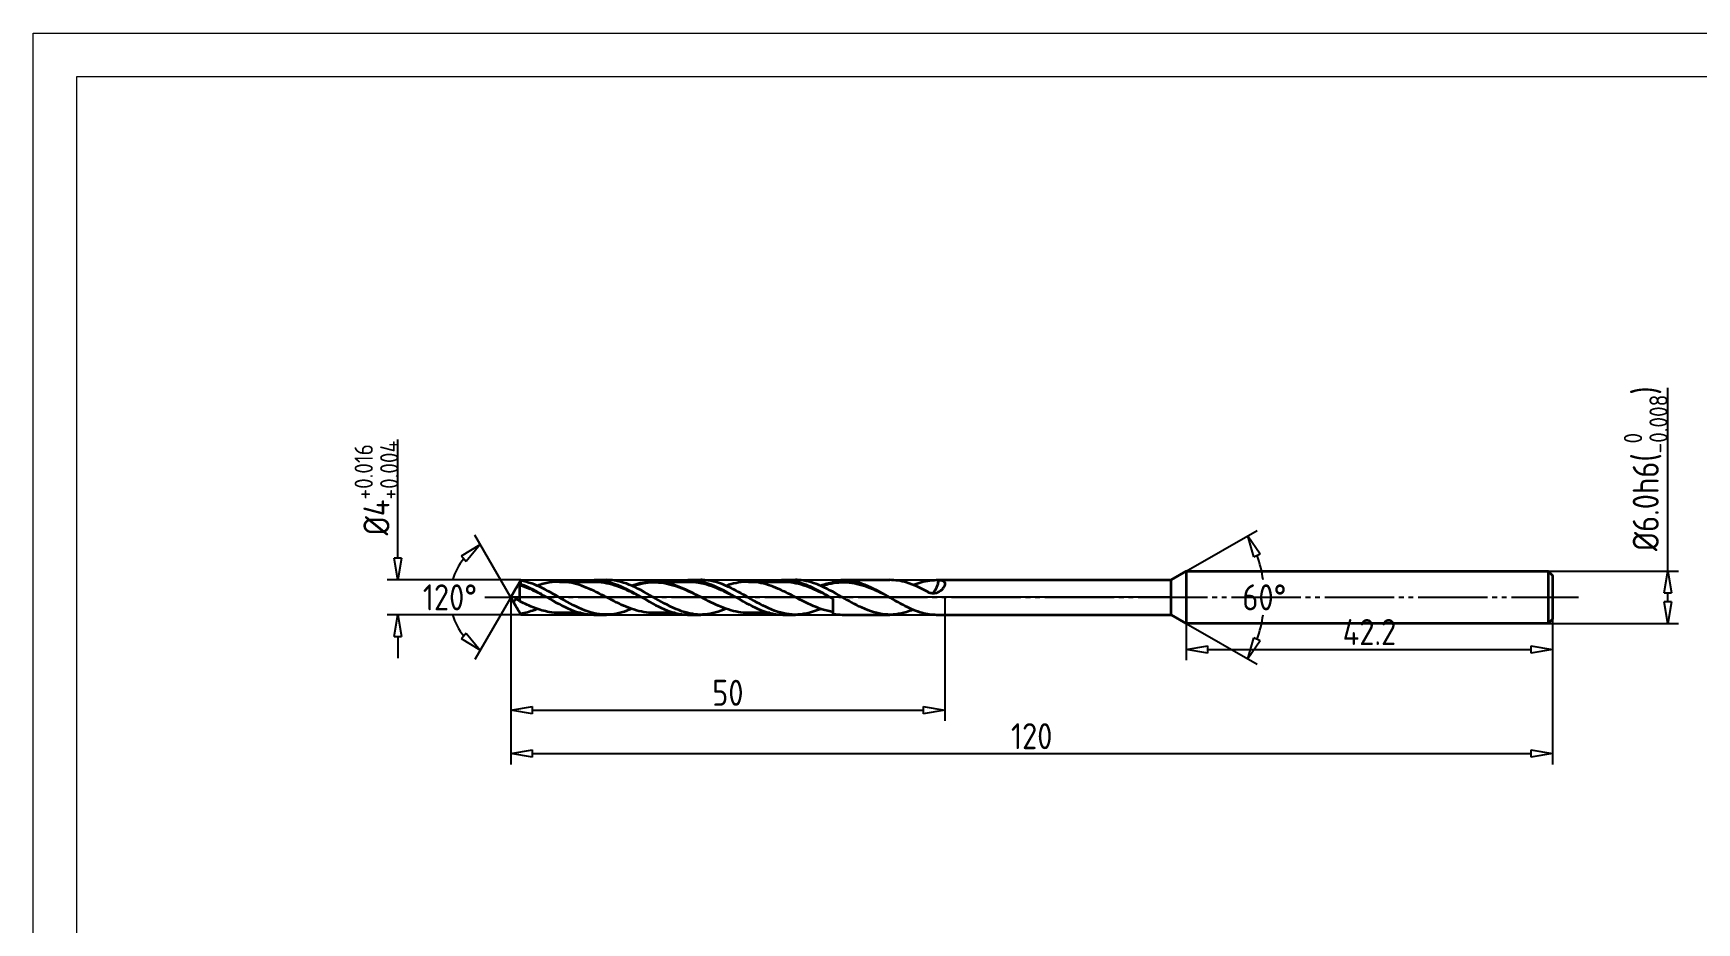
# Model space of a CAD drawing. Header units: millimetres. Extents: x 2845 to 3142, y 1234 to 1444.
# Drawn here: x 2850.5 to 3042.1, y 1336.6 to 1439.1 of the extents above; entities that cross this region are included whole.
import ezdxf
from ezdxf.enums import TextEntityAlignment as Align

# ---------------------------------------------------------------- set-up
doc = ezdxf.new("R2010")
doc.units = ezdxf.units.MM
doc.linetypes.add('JIS_09_08', pattern=[10.75, 8, -0.55, 0.55, -0.55, 0.55, -0.55])
for name, color, linetype in [('中心线', 2, 'JIS_09_08'), ('图框', 7, 'Continuous'), ('标注', 3, 'Continuous')]:
    doc.layers.add(name, color=color, linetype=linetype)
doc.layers.add('轮廓', color=4, linetype='Continuous', lineweight=35)
doc.styles.add('工程字', font='gbenor.shx', dxfattribs={"bigfont": 'gbcbig.shx'})
doc.styles.add('样式 1', font='simsunb.ttf')
doc.dimstyles.new('ZQH', dxfattribs={"dimtxt": 3, "dimasz": 2.5, "dimexe": 1.25, "dimexo": 0, "dimgap": 0.5, "dimtad": 1, "dimdec": 3, "dimdsep": 46, "dimtxsty": '工程字', "dimblk": 'CLOSEDBLANK', "dimcen": -0.8, "dimclrd": 3, "dimclre": 3, "dimclrt": 3, "dimadec": 1, "dimazin": 2, "dimtfac": 1, "dimtdec": 3, "dimtofl": 0, "dimtmove": 0, "dimatfit": 3, "dimldrblk": 'CLOSEDBLANK', "dimfxl": 1, "dimtolj": 1, "dimtzin": 0, "dimarcsym": 0})
doc.dimstyles.new('ZQV', dxfattribs={"dimtxt": 3, "dimasz": 2.5, "dimexe": 1.25, "dimexo": 0, "dimgap": 0.5, "dimtad": 1, "dimtih": 1, "dimtoh": 1, "dimdec": 3, "dimdsep": 46, "dimtxsty": '工程字', "dimblk": 'CLOSEDBLANK', "dimcen": -0.8, "dimclrd": 3, "dimclre": 3, "dimclrt": 3, "dimadec": 1, "dimazin": 2, "dimtfac": 1, "dimtdec": 3, "dimtofl": 0, "dimtmove": 0, "dimatfit": 3, "dimldrblk": 'CLOSEDBLANK', "dimfxl": 1, "dimtolj": 1, "dimtzin": 0, "dimarcsym": 0})

# ---------------------------------------------------------------- blocks, each defined once
blk = doc.blocks.new('TYFrame')
at = {"layer": '图框', "lineweight": 9}
for p, q in [((5, 5), (5, 205)), ((5, 205), (292, 205)), ((10, 10), (10, 200)), ((10, 200), (287, 200))]:
    blk.add_line(p, q, dxfattribs=at)
at = {"layer": '图框', "style": '样式 1', "flags": 1}
for tag, height, p in [('被加工材料', 1.2, (258.35, 62.06)), ('工件类型', 1.2, (258.35, 58.88)), ('刀具材料', 1.2, (258.35, 55.95)), ('冷却', 1.2, (258.35, 52.93)), ('涂层', 1.2, (258.35, 49.72)), ('孔公差', 1.2, (258.35, 46.73)), ('通孔', 1.2, (258.35, 43.61)), ('设计', 1.73, (215.5, 38.5)), ('刀具名称', 1.73, (264.42, 38.5)), ('设计日期', 1.73, (215.5, 30)), ('刀具编号', 1.73, (264.42, 30)), ('客户名称', 1.73, (264.42, 23.5)), ('审核', 1.73, (215.5, 21.8)), ('客户编号', 1.73, (264.42, 20)), ('审核日期', 1.73, (215.5, 14)), ('图号', 1.73, (264.42, 14, 30))]:
    blk.add_attdef(tag, text='', height=height, dxfattribs=at).set_placement(p, align=Align.MIDDLE_CENTER)
blk = doc.blocks.new('_ClosedBlank')
at = {"color": 0, "linetype": 'ByBlock', "lineweight": -2}
for p, q in [((-1, 0.167), (0, 0)), ((-1, 0.167), (-1, -0.167)), ((0, 0), (-1, -0.167))]:
    blk.add_line(p, q, dxfattribs=at)
blk = doc.blocks.new('*D7')
at = {"layer": 'Defpoints', "color": 0, "transparency": 16777216}
for p in [(2983.3, 1374.08), (3025.5, 1374.08), (3025.5, 1368.08)]:
    blk.add_point(p, dxfattribs=at)
at = {"layer": '标注', "color": 3, "lineweight": -2, "transparency": 16777216}
for p, q in [((2983.3, 1374.08), (2983.3, 1366.83)), ((3025.5, 1374.08), (3025.5, 1366.83)), ((2985.8, 1368.08), (3023, 1368.08))]:
    blk.add_line(p, q, dxfattribs=at)
at = {"layer": '标注', "color": 3, "lineweight": -2, "transparency": 16777216, "xscale": 2.5, "yscale": 2.5, "zscale": 2.5, "rotation": 180}
blk.add_blockref('_ClosedBlank', (2983.3, 1368.08), dxfattribs=at)
at = {"layer": '标注', "color": 3, "lineweight": -2, "transparency": 16777216, "xscale": 2.5, "yscale": 2.5, "zscale": 2.5}
blk.add_blockref('_ClosedBlank', (3025.5, 1368.08), dxfattribs=at)
at = {"layer": '标注', "color": 3, "transparency": 16777216, "insert": (3004.4, 1370.08), "char_height": 3, "attachment_point": 5, "style": '工程字'}
blk.add_mtext('\\A1;42.2', dxfattribs=at)
blk = doc.blocks.new('*D8')
at = {"layer": 'Defpoints', "color": 0, "transparency": 16777216}
for p in [(3023.77, 1377.08), (3038.77, 1377.08), (3023.77, 1371.08)]:
    blk.add_point(p, dxfattribs=at)
at = {"layer": '标注', "color": 3, "lineweight": -2, "transparency": 16777216}
for p, q in [((3038.77, 1377.08), (3038.77, 1398.22)), ((3023.77, 1377.08), (3040.02, 1377.08)), ((3038.77, 1373.58), (3038.77, 1374.58)), ((3023.77, 1371.08), (3040.02, 1371.08))]:
    blk.add_line(p, q, dxfattribs=at)
at = {"layer": '标注', "color": 3, "lineweight": -2, "transparency": 16777216, "xscale": 2.5, "yscale": 2.5, "zscale": 2.5}
for p, rotation in [((3038.77, 1377.08), 90), ((3038.77, 1371.08), 270)]:
    blk.add_blockref('_ClosedBlank', p, dxfattribs=dict(at, rotation=rotation))
at = {"layer": '标注', "color": 3, "transparency": 16777216, "insert": (3036.23, 1388.9), "char_height": 3, "attachment_point": 5, "rotation": 90, "style": '工程字'}
blk.add_mtext('\\A1;%%C6.0h6({\\H0.7x;\\S 0^ -0.008;})', dxfattribs=at)
blk = doc.blocks.new('*D9')
at = {"layer": 'Defpoints', "color": 0, "transparency": 16777216}
for p in [(2981.57, 1376.08), (2983.3, 1377.08), (2981.57, 1372.08), (2983.3, 1371.08), (2992.08, 1371.62)]:
    blk.add_point(p, dxfattribs=at)
at = {"layer": '标注', "color": 3, "lineweight": -2, "transparency": 16777216}
for p, q in [((2983.3, 1377.08), (2991.48, 1381.8)), ((2983.3, 1371.08), (2991.48, 1366.36))]:
    blk.add_line(p, q, dxfattribs=at)
for start, end in [(8.099, 19.8969), (340.1031, 351.901)]:
    blk.add_arc((2978.1, 1374.08), 14.2, start, end, dxfattribs=at)
at = {"layer": '标注', "color": 3, "lineweight": -2, "transparency": 16777216, "xscale": 2.5, "yscale": 2.5, "zscale": 2.5}
for p, rotation in [((2990.4, 1381.18), 114.9484484833539), ((2990.4, 1366.98), 245.0515515166461)]:
    blk.add_blockref('_ClosedBlank', p, dxfattribs=dict(at, rotation=rotation))
at = {"layer": '标注', "color": 3, "transparency": 16777216, "insert": (2992.3, 1374.08), "char_height": 3, "attachment_point": 5, "style": '工程字'}
blk.add_mtext('\\A1;60°', dxfattribs=at)
blk = doc.blocks.new('*D10')
at = {"layer": 'Defpoints', "color": 0, "transparency": 16777216}
for p in [(2905.5, 1374.08), (2955.5, 1374.08), (2955.5, 1361.08)]:
    blk.add_point(p, dxfattribs=at)
at = {"layer": '标注', "color": 3, "lineweight": -2, "transparency": 16777216}
for p, q in [((2905.5, 1374.08), (2905.5, 1359.83)), ((2955.5, 1374.08), (2955.5, 1359.83)), ((2908, 1361.08), (2953, 1361.08))]:
    blk.add_line(p, q, dxfattribs=at)
at = {"layer": '标注', "color": 3, "lineweight": -2, "transparency": 16777216, "xscale": 2.5, "yscale": 2.5, "zscale": 2.5, "rotation": 180}
blk.add_blockref('_ClosedBlank', (2905.5, 1361.08), dxfattribs=at)
at = {"layer": '标注', "color": 3, "lineweight": -2, "transparency": 16777216, "xscale": 2.5, "yscale": 2.5, "zscale": 2.5}
blk.add_blockref('_ClosedBlank', (2955.5, 1361.08), dxfattribs=at)
at = {"layer": '标注', "color": 3, "transparency": 16777216, "insert": (2930.5, 1363.08), "char_height": 3, "attachment_point": 5, "style": '工程字'}
blk.add_mtext('\\A1;50', dxfattribs=at)
blk = doc.blocks.new('*D11')
at = {"layer": 'Defpoints', "color": 0, "transparency": 16777216}
for p in [(2905.5, 1374.08), (3025.5, 1374.08), (3025.5, 1356.08)]:
    blk.add_point(p, dxfattribs=at)
at = {"layer": '标注', "color": 3, "lineweight": -2, "transparency": 16777216}
for p, q in [((2905.5, 1374.08), (2905.5, 1354.83)), ((3025.5, 1374.08), (3025.5, 1354.83)), ((2908, 1356.08), (3023, 1356.08))]:
    blk.add_line(p, q, dxfattribs=at)
at = {"layer": '标注', "color": 3, "lineweight": -2, "transparency": 16777216, "xscale": 2.5, "yscale": 2.5, "zscale": 2.5, "rotation": 180}
blk.add_blockref('_ClosedBlank', (2905.5, 1356.08), dxfattribs=at)
at = {"layer": '标注', "color": 3, "lineweight": -2, "transparency": 16777216, "xscale": 2.5, "yscale": 2.5, "zscale": 2.5}
blk.add_blockref('_ClosedBlank', (3025.5, 1356.08), dxfattribs=at)
at = {"layer": '标注', "color": 3, "transparency": 16777216, "insert": (2965.5, 1358.08), "char_height": 3, "attachment_point": 5, "style": '工程字'}
blk.add_mtext('\\A1;120', dxfattribs=at)
blk = doc.blocks.new('*D12')
at = {"layer": 'Defpoints', "color": 0, "transparency": 16777216}
for p in [(2906.65, 1376.08), (2892.5, 1372.08), (2906.65, 1372.08)]:
    blk.add_point(p, dxfattribs=at)
at = {"layer": '标注', "color": 3, "lineweight": -2, "transparency": 16777216}
for p, q in [((2892.5, 1378.58), (2892.5, 1392.26)), ((2906.65, 1376.08), (2891.25, 1376.08)), ((2906.65, 1372.08), (2891.25, 1372.08)), ((2892.5, 1369.58), (2892.5, 1367.08))]:
    blk.add_line(p, q, dxfattribs=at)
at = {"layer": '标注', "color": 3, "lineweight": -2, "transparency": 16777216, "xscale": 2.5, "yscale": 2.5, "zscale": 2.5}
for p, rotation in [((2892.5, 1376.08), 270), ((2892.5, 1372.08), 90)]:
    blk.add_blockref('_ClosedBlank', p, dxfattribs=dict(at, rotation=rotation))
at = {"layer": '标注', "color": 3, "transparency": 16777216, "insert": (2890.03, 1386.67), "char_height": 3, "attachment_point": 5, "rotation": 90, "style": '工程字'}
blk.add_mtext('\\A1;%%C4{\\H0.7x;\\S+0.016^ +0.004;}', dxfattribs=at)
blk = doc.blocks.new('*D13')
at = {"layer": 'Defpoints', "color": 0, "transparency": 16777216}
for p in [(2898.91, 1376.48), (2905.5, 1374.08), (2905.5, 1374.08), (2905.51, 1374.1), (2905.51, 1374.06)]:
    blk.add_point(p, dxfattribs=at)
at = {"layer": '标注', "color": 3, "lineweight": -2, "transparency": 16777216}
for q in [(2901.37, 1381.23), (2901.37, 1366.93)]:
    blk.add_line((2905.5, 1374.08), q, dxfattribs=at)
for start, end in [(140.554, 163.4141), (196.5859, 219.446)]:
    blk.add_arc((2905.5, 1374.08), 7.01, start, end, dxfattribs=at)
at = {"layer": '标注', "color": 3, "lineweight": -2, "transparency": 16777216, "xscale": 2.5, "yscale": 2.5, "zscale": 2.5}
for p, rotation in [((2901.99, 1380.15), 40.27702422499649), ((2901.99, 1368.01), 319.7229757750035)]:
    blk.add_blockref('_ClosedBlank', p, dxfattribs=dict(at, rotation=rotation))
at = {"layer": '标注', "color": 3, "transparency": 16777216, "insert": (2898.49, 1374.08), "char_height": 3, "attachment_point": 5, "style": '工程字'}
blk.add_mtext('\\A1;120°', dxfattribs=at)

msp = doc.modelspace()

# ---------------------------------------------------------------- linework, layer by layer
at = {"color": 2}
msp.add_lwpolyline([(2905.4977, 1374.0817), (2906.6524, 1376.0817), (2981.5656, 1376.0817), (2981.5656, 1374.0817)], close=True, dxfattribs=at)
at = {"color": 2, "extrusion": (0, -1.22465e-16, -1)}
msp.add_lwpolyline([(-2905.4977, 1374.0817), (-2906.6524, 1372.0817), (-2981.5656, 1372.0817), (-2981.5656, 1374.0817)], close=True, dxfattribs=at)
at = {"layer": '中心线'}
msp.add_line((2902.4977, 1374.0817), (3028.4977, 1374.0817), dxfattribs=at)
at = {"layer": '轮廓', "lineweight": 35}
for p, q in [((2906.6524, 1375.6149), (2906.6524, 1375.9951)), ((2911.1041, 1375.8817), (2915.1199, 1375.8817)), ((2915.1199, 1376.0817), (2916.5121, 1376.0817)), ((2921.9869, 1375.8817), (2926.0027, 1375.8817)), ((2926.0027, 1376.0817), (2927.3949, 1376.0817)), ((2932.8698, 1375.8817), (2936.8855, 1375.8817)), ((2936.8855, 1376.0817), (2938.2777, 1376.0817)), ((2943.6697, 1376.0817), (2949.1605, 1376.0817)), ((2954.5525, 1376.0817), (2981.5656, 1376.0817)), ((2981.5656, 1372.0817), (2981.5656, 1376.0817)), ((2905.4977, 1374.0817), (2906.052, 1375.0418)), ((2905.4977, 1374.0817), (2906.052, 1373.1215)), ((2942.6524, 1372.1673), (2942.6524, 1373.894)), ((2913.5575, 1372.2817), (2911.1041, 1372.2817)), ((2915.1199, 1372.0817), (2916.5121, 1372.0817)), ((2924.4403, 1372.2817), (2921.9869, 1372.2817)), ((2926.0027, 1372.0817), (2927.3949, 1372.0817)), ((2935.3231, 1372.2817), (2932.8698, 1372.2817)), ((2936.8855, 1372.0817), (2938.2777, 1372.0817)), ((2943.6697, 1372.0817), (2949.1605, 1372.0817)), ((2954.5525, 1372.0817), (2981.5656, 1372.0817))]:
    msp.add_line(p, q, dxfattribs=at)
at = {"layer": '轮廓'}
for p, q in [((2983.2977, 1377.0817), (2983.2977, 1371.0817)), ((3024.9977, 1377.0817), (3024.9977, 1371.0817))]:
    msp.add_line(p, q, dxfattribs=at)
msp.add_lwpolyline([(2981.5656, 1372.0817), (2981.5656, 1376.0817), (2983.2977, 1377.0817), (3024.9977, 1377.0817), (3025.4977, 1376.5817), (3025.4977, 1371.5817), (3024.9977, 1371.0817), (2983.2977, 1371.0817), (2981.5656, 1372.0817)], dxfattribs=at)
at = {"layer": '轮廓', "lineweight": 35}
for points, knots in [([(2906.6524, 1375.9951), (2906.5697, 1375.8593), (2906.4863, 1375.7279), (2906.2918, 1375.4257), (2906.1813, 1375.2576), (2906.0821, 1375.0932), (2906.0671, 1375.0681), (2906.0519, 1375.0418)], [1.01370037, 1.01370037, 1.01370037, 1.01370037, 1.50307986, 1.50307986, 2.21193763, 2.21193763, 2.33025362, 2.33025362, 2.33025362, 2.33025362]), ([(2919.4299, 1372.7502), (2918.6357, 1372.4081), (2917.8611, 1372.1796), (2916.1501, 1372.0238), (2915.2732, 1372.1488), (2913.4521, 1372.7601), (2912.5752, 1373.2224), (2910.8203, 1374.2207), (2910.0029, 1374.7153), (2908.3141, 1375.5455), (2907.4967, 1375.8532), (2906.6524, 1375.9951)], [39.82032511, 39.82032511, 39.82032511, 39.82032511, 42.59336634, 42.59336634, 45.7475241, 45.7475241, 48.90168186, 48.90168186, 51.82675582, 51.82675582, 54.75171893, 54.75171893, 54.75171893, 54.75171893]), ([(2921.987, 1372.2817), (2921.7946, 1372.2817), (2921.6016, 1372.29), (2920.6358, 1372.3736), (2919.885, 1372.5705), (2918.3421, 1373.1619), (2917.5913, 1373.5397), (2916.0484, 1374.3389), (2915.2976, 1374.7379), (2913.7547, 1375.4072), (2913.004, 1375.6587), (2911.461, 1375.9153), (2910.7103, 1375.9131), (2909.472, 1375.7007), (2909.0112, 1375.5754), (2908.5471, 1375.4131)], [23.51608505, 23.51608505, 23.51608505, 23.51608505, 24.17308954, 24.17308954, 26.78131611, 26.78131611, 29.38954268, 29.38954268, 31.99776925, 31.99776925, 34.60599581, 34.60599581, 37.21422238, 37.21422238, 38.79237968, 38.79237968, 38.79237968, 38.79237968]), ([(2913.5574, 1375.8816), (2913.951, 1375.9807), (2914.3453, 1376.0451), (2915.6567, 1376.1266), (2916.5337, 1375.9749), (2918.3547, 1375.3212), (2919.2316, 1374.8449), (2921.0527, 1373.8012), (2921.9296, 1373.2748), (2923.7507, 1372.4428), (2924.6276, 1372.1699), (2925.6938, 1372.0876), (2925.8486, 1372.0817), (2926.0027, 1372.0817)], [8.07386824, 8.07386824, 8.07386824, 8.07386824, 9.46247303, 9.46247303, 12.6166307, 12.6166307, 15.77078838, 15.77078838, 18.92494606, 18.92494606, 22.07910373, 22.07910373, 22.61857897, 22.61857897, 22.61857897, 22.61857897]), ([(2915.1199, 1375.8808), (2915.3988, 1375.8811), (2915.6776, 1375.8641), (2915.9565, 1375.8294), (2916.7415, 1375.7319), (2917.5265, 1375.4951), (2918.3115, 1375.1702), (2919.0614, 1374.8599), (2919.8113, 1374.4712), (2920.5613, 1374.0817)], [2.73302363, 2.73302363, 2.73302363, 2.73302363, 2.97455292, 2.97455292, 2.97455292, 3.65435577, 3.65435577, 3.65435577, 4.30381995, 4.30381995, 4.30381995, 4.30381995]), ([(2930.3127, 1372.7502), (2929.4866, 1372.3944), (2928.6835, 1372.1623), (2927.081, 1372.0404), (2926.3303, 1372.1309), (2924.6483, 1372.6218), (2923.7714, 1373.056), (2921.9503, 1374.0715), (2921.0734, 1374.613), (2919.2524, 1375.527), (2918.3754, 1375.8637), (2917.1441, 1376.0568), (2916.8275, 1376.0817), (2916.5121, 1376.0817)], [27.09798718, 27.09798718, 27.09798718, 27.09798718, 29.97673531, 29.97673531, 32.64920515, 32.64920515, 35.80336291, 35.80336291, 38.95752067, 38.95752067, 42.11167843, 42.11167843, 43.22301945, 43.22301945, 43.22301945, 43.22301945]), ([(2932.8698, 1372.2817), (2932.1004, 1372.2817), (2931.3515, 1372.4149), (2929.8105, 1372.906), (2929.0598, 1373.2508), (2927.5168, 1374.028), (2926.7661, 1374.4385), (2925.2231, 1375.1726), (2924.4724, 1375.4754), (2922.9295, 1375.8561), (2922.1787, 1375.9233), (2920.7416, 1375.7989), (2920.0913, 1375.6444), (2919.4299, 1375.4131)], [11.1386505, 11.1386505, 11.1386505, 11.1386505, 13.74018328, 13.74018328, 16.34840984, 16.34840984, 18.95663641, 18.95663641, 21.56486298, 21.56486298, 24.17308954, 24.17308954, 26.42360106, 26.42360106, 26.42360106, 26.42360106]), ([(2919.4914, 1375.3857), (2919.9102, 1375.5253), (2920.3291, 1375.6369), (2920.748, 1375.7115), (2921.5393, 1375.8524), (2922.3307, 1375.8606), (2923.122, 1375.734), (2923.9133, 1375.6075), (2924.7047, 1375.3473), (2925.496, 1375.0104), (2925.991, 1374.7998), (2926.4859, 1374.56), (2926.9809, 1374.3134)], [4.09843355, 4.09843355, 4.09843355, 4.09843355, 4.4611869, 4.4611869, 4.4611869, 5.14650786, 5.14650786, 5.14650786, 5.83182882, 5.83182882, 5.83182882, 6.260459, 6.260459, 6.260459, 6.260459]), ([(2924.4402, 1375.8816), (2924.8037, 1375.9731), (2925.1681, 1376.0351), (2926.4486, 1376.134), (2927.3255, 1375.9961), (2929.1466, 1375.3643), (2930.0235, 1374.8951), (2931.8446, 1373.8551), (2932.7215, 1373.3251), (2934.5426, 1372.4765), (2935.4195, 1372.1913), (2936.5164, 1372.0901), (2936.7014, 1372.0817), (2936.8855, 1372.0817)], [20.79739198, 20.79739198, 20.79739198, 20.79739198, 22.07910373, 22.07910373, 25.23326141, 25.23326141, 28.38741908, 28.38741908, 31.54157676, 31.54157676, 34.69573443, 34.69573443, 35.34138375, 35.34138375, 35.34138375, 35.34138375]), ([(2926.0027, 1375.8811), (2926.5788, 1375.8804), (2927.1549, 1375.8055), (2927.7311, 1375.6622), (2928.5161, 1375.467), (2929.301, 1375.1463), (2930.086, 1374.7694), (2930.5387, 1374.552), (2930.9914, 1374.3168), (2931.4441, 1374.0816)], [5.87461633, 5.87461633, 5.87461633, 5.87461633, 6.37356715, 6.37356715, 6.37356715, 7.05336999, 7.05336999, 7.05336999, 7.44541265, 7.44541265, 7.44541265, 7.44541265]), ([(2941.1955, 1372.7502), (2941.1099, 1372.7133), (2941.0241, 1372.6776), (2940.0276, 1372.2779), (2939.1507, 1372.0761), (2937.3296, 1372.0875), (2936.4527, 1372.3002), (2934.6316, 1373.0468), (2933.7547, 1373.5514), (2932.0727, 1374.5225), (2931.322, 1374.9557), (2929.64, 1375.723), (2928.763, 1375.995), (2927.6991, 1376.0759), (2927.5467, 1376.0817), (2927.3948, 1376.0817)], [14.38956324, 14.38956324, 14.38956324, 14.38956324, 14.68763444, 14.68763444, 17.8417922, 17.8417922, 20.99594996, 20.99594996, 24.15010772, 24.15010772, 26.82257756, 26.82257756, 29.97673531, 29.97673531, 30.50814546, 30.50814546, 30.50814546, 30.50814546]), ([(2942.6524, 1372.3717), (2941.7775, 1372.5136), (2940.9326, 1372.8141), (2939.1829, 1373.6101), (2938.3379, 1374.0769), (2936.6916, 1374.9069), (2935.9409, 1375.2524), (2934.3979, 1375.7464), (2933.6472, 1375.881), (2932.1042, 1375.8823), (2931.3535, 1375.7491), (2930.492, 1375.4745), (2930.4022, 1375.4445), (2930.3127, 1375.4131)], [0, 0, 0, 0, 2.95775179, 2.95775179, 5.91550357, 5.91550357, 8.52373014, 8.52373014, 11.13195671, 11.13195671, 13.74018328, 13.74018328, 14.04454305, 14.04454305, 14.04454305, 14.04454305]), ([(2935.323, 1375.8816), (2935.6564, 1375.9655), (2935.9908, 1376.0247), (2937.2405, 1376.1399), (2938.1174, 1376.016), (2939.6355, 1375.5078), (2940.2327, 1375.2328), (2941.4477, 1374.595), (2942.0449, 1374.2432), (2942.6524, 1373.894)], [33.52086556, 33.52086556, 33.52086556, 33.52086556, 34.69573443, 34.69573443, 37.84989211, 37.84989211, 39.9542997, 39.9542997, 42.05870729, 42.05870729, 42.05870729, 42.05870729]), ([(2936.8855, 1375.8815), (2936.9739, 1375.8816), (2937.0623, 1375.8799), (2937.1507, 1375.8764), (2937.9357, 1375.8452), (2938.7207, 1375.6708), (2939.5056, 1375.3909), (2940.2906, 1375.1109), (2941.0756, 1374.7274), (2941.8605, 1374.3232), (2942.016, 1374.2432), (2942.1714, 1374.1624), (2942.3269, 1374.0817)], [9.01620893, 9.01620893, 9.01620893, 9.01620893, 9.09277853, 9.09277853, 9.09277853, 9.77258137, 9.77258137, 9.77258137, 10.45238422, 10.45238422, 10.45238422, 10.58700526, 10.58700526, 10.58700526, 10.58700526]), ([(2951.8565, 1372.6574), (2951.5971, 1372.5522), (2951.3367, 1372.4587), (2950.2501, 1372.1295), (2949.4515, 1372.0324), (2947.7172, 1372.1858), (2946.8403, 1372.468), (2945.1583, 1373.248), (2944.4076, 1373.6843), (2942.7256, 1374.6551), (2941.8486, 1375.1551), (2940.1666, 1375.8297), (2939.4159, 1376.0234), (2938.5216, 1376.078), (2938.3994, 1376.0817), (2938.2777, 1376.0817)], [1.94259507, 1.94259507, 1.94259507, 1.94259507, 2.85342454, 2.85342454, 5.70684909, 5.70684909, 8.86100685, 8.86100685, 11.53347669, 11.53347669, 14.68763444, 14.68763444, 17.36010428, 17.36010428, 17.78552884, 17.78552884, 17.78552884, 17.78552884]), ([(2941.257, 1375.3859), (2941.5427, 1375.4813), (2941.8285, 1375.5636), (2942.1142, 1375.6297), (2942.9055, 1375.8125), (2943.6969, 1375.869), (2944.4882, 1375.7868), (2945.2796, 1375.7045), (2946.0709, 1375.4841), (2946.8622, 1375.1739), (2947.3947, 1374.9652), (2947.9271, 1374.7168), (2948.4596, 1374.4554)], [10.38161885, 10.38161885, 10.38161885, 10.38161885, 10.62907556, 10.62907556, 10.62907556, 11.31439653, 11.31439653, 11.31439653, 11.99971749, 11.99971749, 11.99971749, 12.46082084, 12.46082084, 12.46082084, 12.46082084]), ([(2942.6524, 1375.996), (2942.8378, 1376.027), (2943.0239, 1376.0499), (2943.3649, 1376.0759), (2943.5176, 1376.0817), (2943.6697, 1376.0817)], [42.06435072, 42.06435072, 42.06435072, 42.06435072, 42.71314486, 42.71314486, 43.24562459, 43.24562459, 43.24562459, 43.24562459]), ([(2942.6524, 1375.996), (2942.6524, 1375.952), (2942.6524, 1375.9081), (2942.6524, 1375.84), (2942.6524, 1375.8158), (2942.6524, 1375.7916)], [-0.266359507, -0.266359507, -0.266359507, -0.266359507, -0.134334715, -0.134334715, -0.060939874, -0.060939874, -0.060939874, -0.060939874]), ([(2943.6697, 1376.0817), (2944.4187, 1376.0817), (2945.1523, 1375.9413), (2946.8197, 1375.3614), (2947.6966, 1374.8918), (2949.3786, 1373.9309), (2950.1293, 1373.481), (2951.5564, 1372.7646), (2952.1992, 1372.4952), (2953.4248, 1372.1622), (2953.9851, 1372.0817), (2954.5525, 1372.0817)], [43.24562459, 43.24562459, 43.24562459, 43.24562459, 45.86730261, 45.86730261, 49.02146037, 49.02146037, 51.69393021, 51.69393021, 53.96511577, 53.96511577, 55.9395943, 55.9395943, 55.9395943, 55.9395943]), ([(2953.5198, 1374.6963), (2952.6961, 1375.1488), (2951.8975, 1375.5348), (2950.4286, 1375.9797), (2949.7989, 1376.0816), (2949.1605, 1376.0817)], [0, 0, 0, 0, 2.85342454, 2.85342454, 5.08818154, 5.08818154, 5.08818154, 5.08818154]), ([(2951.8565, 1375.5059), (2952.1551, 1375.6269), (2952.454, 1375.7322), (2953.4451, 1376.0159), (2954.1196, 1376.1056), (2954.8089, 1376.0762)], [52.64727513, 52.64727513, 52.64727513, 52.64727513, 53.69268172, 53.69268172, 56.08061422, 56.08061422, 56.08061422, 56.08061422]), ([(2954.8089, 1376.0762), (2954.8938, 1376.0726), (2954.9721, 1376.0664), (2955.0929, 1376.0492), (2955.1459, 1376.0388), (2955.2417, 1376.0106), (2955.2844, 1375.9927), (2955.3739, 1375.9416), (2955.4211, 1375.8982), (2955.4829, 1375.7888), (2955.4977, 1375.7226), (2955.4977, 1375.5854), (2955.4829, 1375.5034), (2955.4211, 1375.3315), (2955.3739, 1375.2415), (2955.2844, 1375.1091), (2955.2417, 1375.0539), (2955.1459, 1374.9482), (2955.0929, 1374.8978), (2954.9269, 1374.7598), (2954.7864, 1374.6734), (2954.4819, 1374.5572), (2954.318, 1374.5277), (2954.1643, 1374.5277), (2954.0107, 1374.5277), (2953.8467, 1374.5572), (2953.6342, 1374.6383), (2953.5756, 1374.6656), (2953.5198, 1374.6963)], [4.65842554, 4.65842554, 4.65842554, 4.65842554, 4.93654149, 4.93654149, 5.14625383, 5.14625383, 5.35596616, 5.35596616, 5.68916318, 5.68916318, 6.0223602, 6.0223602, 6.35555721, 6.35555721, 6.68875423, 6.68875423, 6.89846657, 6.89846657, 7.1081789, 7.1081789, 7.56899625, 7.56899625, 8.0298136, 8.0298136, 8.0298136, 8.49063094, 8.49063094, 8.67333234, 8.67333234, 8.67333234, 8.67333234]), ([(2954.0869, 1374.5299), (2954.1259, 1374.5644), (2954.2988, 1374.7415), (2954.5319, 1375.1287), (2954.7267, 1375.6577), (2954.7888, 1375.9347), (2954.8089, 1376.0762)], [1.9180984, 1.9180984, 1.9180984, 1.9180984, 2.0943951, 2.6927937, 2.991993, 3.34694012, 3.34694012, 3.34694012, 3.34694012]), ([(2906.6524, 1372.1683), (2906.5697, 1372.304), (2906.4863, 1372.4354), (2906.2918, 1372.7377), (2906.1813, 1372.9057), (2906.028, 1373.1597), (2905.944, 1373.3049), (2905.8818, 1373.5133), (2905.8752, 1373.5864), (2905.9067, 1373.7096), (2905.9377, 1373.7558), (2906.0238, 1373.831), (2906.0865, 1373.8568), (2906.2372, 1373.8581), (2906.3197, 1373.8261), (2906.4352, 1373.7388), (2906.4699, 1373.7067), (2906.5038, 1373.6699)], [1.01370037, 1.01370037, 1.01370037, 1.01370037, 1.50307986, 1.50307986, 2.21193763, 2.21193763, 2.78102564, 2.78102564, 3.12342026, 3.12342026, 3.42385684, 3.42385684, 3.79246604, 3.79246604, 4.21288696, 4.21288696, 4.39844491, 4.39844491, 4.39844491, 4.39844491]), ([(2906.5369, 1375.4993), (2906.5755, 1375.5397), (2906.614, 1375.5782), (2906.6524, 1375.6149), (2906.6524, 1375.6149), (2906.6524, 1375.6149)], [0, 0, 0, 0, 0.239487351, 0.239487351, 0.239496715, 0.239496715, 0.239496715, 0.239496715]), ([(2906.5369, 1373.6322), (2906.5369, 1373.6768), (2906.5369, 1373.7219), (2906.5369, 1373.9981), (2906.5369, 1374.2347), (2906.5369, 1374.6674), (2906.5369, 1374.8619), (2906.5369, 1375.2149), (2906.5369, 1375.3709), (2906.5369, 1375.4993)], [0.56463353, 0.56463353, 0.56463353, 0.56463353, 0.70316005, 0.70316005, 1.4063201, 1.4063201, 2.03156294, 2.03156294, 2.65680577, 2.65680577, 2.65680577, 2.65680577]), ([(2906.5369, 1375.4993), (2907.3219, 1375.248), (2908.1068, 1374.8843), (2908.8918, 1374.4869), (2909.154, 1374.3542), (2909.4162, 1374.2179), (2909.6785, 1374.0817)], [0.255341541, 0.255341541, 0.255341541, 0.255341541, 0.935144386, 0.935144386, 0.935144386, 1.162227345, 1.162227345, 1.162227345, 1.162227345]), ([(2906.6524, 1375.6149), (2907.5629, 1375.2774), (2908.4398, 1374.7942), (2910.2608, 1373.7475), (2911.1377, 1373.2251), (2912.9588, 1372.4103), (2913.8357, 1372.1499), (2914.8713, 1372.0855), (2914.9958, 1372.0817), (2915.1199, 1372.0817)], [0.00011086, 0.00011086, 0.00011086, 0.00011086, 3.15415768, 3.15415768, 6.30831535, 6.30831535, 9.46247303, 9.46247303, 9.89594854, 9.89594854, 9.89594854, 9.89594854]), ([(2911.1041, 1372.2817), (2910.7174, 1372.2817), (2910.3308, 1372.3153), (2909.3641, 1372.4811), (2908.7982, 1372.6483), (2907.6584, 1373.086), (2907.1017, 1373.348), (2906.5369, 1373.6322)], [35.88897943, 35.88897943, 35.88897943, 35.88897943, 37.21422238, 37.21422238, 39.15708516, 39.15708516, 41.06758241, 41.06758241, 41.06758241, 41.06758241]), ([(2908.5471, 1372.7502), (2908.4362, 1372.7024), (2908.3252, 1372.6566), (2907.6911, 1372.4081), (2907.1751, 1372.2561), (2906.6524, 1372.1683)], [52.51733836, 52.51733836, 52.51733836, 52.51733836, 52.90306002, 52.90306002, 54.71365625, 54.71365625, 54.71365625, 54.71365625])]:
    msp.add_open_spline(points, degree=3, knots=knots, dxfattribs=at)
for points in [[(2942.6524, 1375.7916), (2942.1609, 1375.7119), (2941.6788, 1375.5821), (2941.1955, 1375.4131)], [(2906.5038, 1373.6699), (2906.5149, 1373.6578), (2906.526, 1373.6453), (2906.5369, 1373.6322)], [(2942.6524, 1372.1673), (2942.9897, 1372.1109), (2943.3276, 1372.0817), (2943.6697, 1372.0817)]]:
    msp.add_open_spline(points, degree=3, dxfattribs=at)

# ---------------------------------------------------------------- block references
at = {"color": 0}
msp.add_blockref('TYFrame', (2845.4977, 1234.0817), dxfattribs=at)

# ---------------------------------------------------------------- dimensions: what is measured, and where the dimension line sits
at = {"layer": '标注'}
dim = msp.add_linear_dim(base=(2892.4977, 1372.0817), p1=(2906.6524, 1376.0817), p2=(2906.6524, 1372.0817), angle=89.999998, text='%%C<>{\\H0.7x;\\S+0.016^ +0.004;}', dimstyle='ZQH', dxfattribs=at)
dim.commit()
dim.dimension.update_dxf_attribs({"geometry": '*D12', "text_midpoint": (2892.4977, 1386.6692), "dimtype": 128})
dim = msp.add_linear_dim(base=(3038.7656, 1377.0817), p1=(3023.7656, 1371.0817), p2=(3023.7656, 1377.0817), angle=270.000002, text='%%C6.0h6({\\H0.7x;\\S 0^ -0.008;})', dimstyle='ZQH', override={"dimtol": 1, "dimtp": 0, "dimtm": 0.008, "dimtdec": 1}, dxfattribs=at)
dim.commit()
dim.dimension.update_dxf_attribs({"geometry": '*D8', "text_midpoint": (3038.7656, 1388.8992), "dimtype": 128})
dim = msp.add_angular_dim_2l(base=(2992.082, 1371.6165), line1=((2981.5656, 1376.0817), (2983.2977, 1377.0817)), line2=((2981.5656, 1372.0817), (2983.2977, 1371.0817)), text='60°', dimstyle='ZQV', dxfattribs=at)
dim.commit()
dim.dimension.update_dxf_attribs({"geometry": '*D9', "text_midpoint": (2992.2977, 1374.0817), "dimtype": 130})
dim = msp.add_angular_dim_2l(base=(2898.91379, 1376.478), line1=((2905.49768, 1374.08166), (2905.50768, 1374.06434)), line2=((2905.49768, 1374.08166), (2905.50768, 1374.09898)), dimstyle='ZQV', dxfattribs=at)
dim.commit()
dim.dimension.update_dxf_attribs({"geometry": '*D13', "text_midpoint": (2898.49125, 1374.08166)})
for base, p1, p2, picture, middle in [((2955.4977, 1361.0817), (2905.4977, 1374.0817), (2955.4977, 1374.0817), '*D10', (2930.4977, 1363.0817)), ((3025.4977, 1356.0817), (2905.4977, 1374.0817), (3025.4977, 1374.0817), '*D11', (2965.4977, 1358.0817)), ((3025.4977, 1368.0817), (2983.2977, 1374.0817), (3025.4977, 1374.0817), '*D7', (3004.3977, 1370.0817))]:
    dim = msp.add_linear_dim(base=base, p1=p1, p2=p2, dimstyle='ZQH', dxfattribs=at)
    dim.commit()
    dim.dimension.update_dxf_attribs({"geometry": picture, "text_midpoint": middle})

doc.saveas('drawing.dxf')
